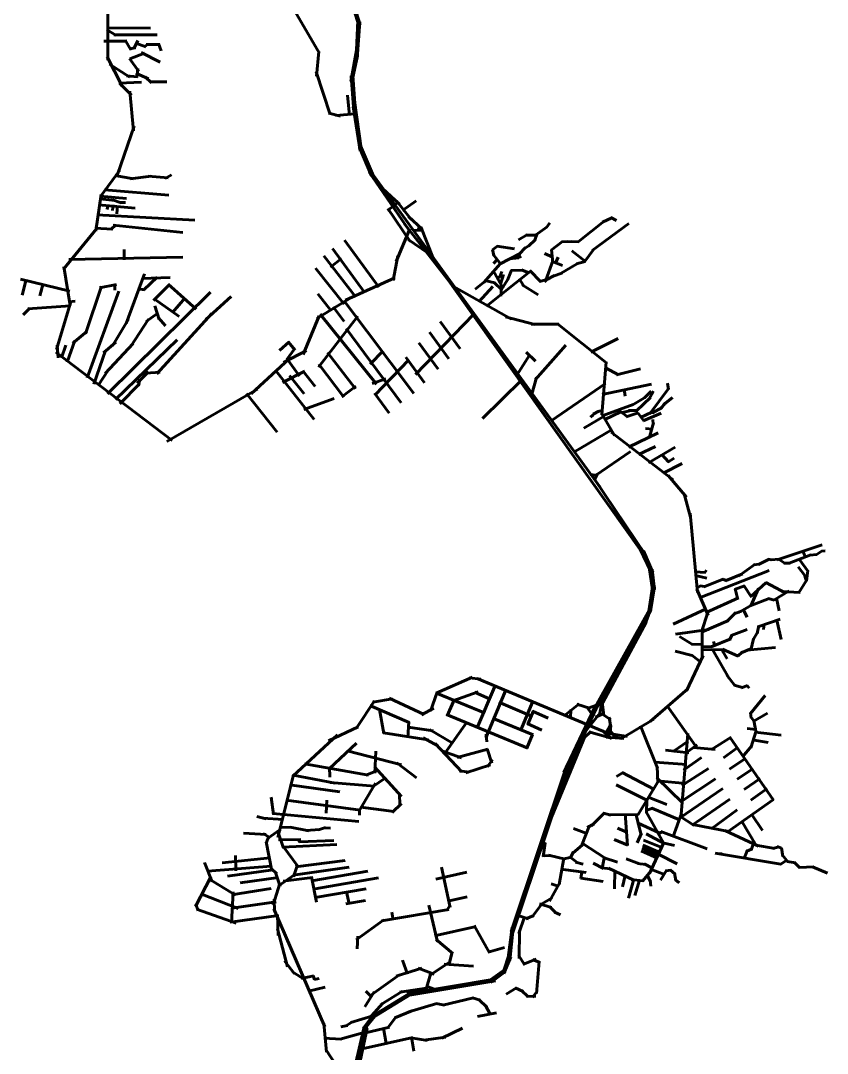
# Model space of a CAD drawing. Header units: inches. Extents: x 723419 to 759401, y 6910722 to 6968430.
# Drawn here: x 743963 to 747833, y 6947911 to 6952862 of the extents above; entities that cross this region are included whole.
import ezdxf

# ---------------------------------------------------------------- set-up
doc = ezdxf.new("R2010")
doc.units = ezdxf.units.IN
doc.header["$MEASUREMENT"] = 0
doc.layers.add('Linhas Axiais - Florianopolis', color=6, linetype='Continuous', lineweight=60)

msp = doc.modelspace()

# ---------------------------------------------------------------- linework, layer by layer
at = {"layer": 'Linhas Axiais - Florianopolis', "linetype": 'Continuous', "lineweight": 60}
for p, q in [((745475.8, 6953181.9), (745582, 6952849.8)), ((745487, 6953177.9), (745591.7, 6952842.7)), ((745242.6, 6952970.1), (745394.2, 6952707.6)), ((744381, 6952903.6), (744381, 6952672.9)), ((745580.6, 6952860.6), (745573.9, 6952722.6)), ((745590.1, 6952856.6), (745576.5, 6952680.3)), ((744376.6, 6952818.1), (744423.1, 6952791.2)), ((744585.3, 6952826.3), (744379.4, 6952827.1)), ((744617.3, 6952794.9), (744410.5, 6952794.9)), ((744362.1, 6952764.3), (744472.3, 6952764.3)), ((744465, 6952768.3), (744489.5, 6952725.9)), ((744524.7, 6952767.4), (744506.5, 6952726.4)), ((744514.9, 6952753.4), (744563.1, 6952737.4)), ((744557.3, 6952737), (744573.3, 6952749.8)), ((744565, 6952747.6), (744629.8, 6952747.6)), ((744623.8, 6952753.2), (744637.6, 6952717.9)), ((745576.5, 6952737.5), (745546.7, 6952570.8)), ((744377.3, 6952689.4), (744449.1, 6952548.5)), ((744484.5, 6952726.2), (744513.7, 6952733)), ((744556.5, 6952706.7), (744486.3, 6952679.4)), ((744632.4, 6952663.8), (744541.4, 6952708.7)), ((745392.7, 6952713.5), (745382.4, 6952596.5)), ((745578.8, 6952693.2), (745555.3, 6952581.1)), ((744389.3, 6952653.5), (744486.3, 6952591.1)), ((744485.3, 6952681.3), (744529.3, 6952618.9)), ((744523.7, 6952592.8), (744469.9, 6952597.4)), ((744515.5, 6952610), (744575.5, 6952583.8)), ((744525.1, 6952632.9), (744520.9, 6952589.9)), ((744560.9, 6952593.3), (744589.8, 6952564.4)), ((745380.4, 6952616.4), (745447.8, 6952411.6)), ((745548.3, 6952598.3), (745561, 6952426.8)), ((745556.7, 6952600.9), (745567.1, 6952443.2)), ((744433.5, 6952562.8), (744542.4, 6952566.9)), ((744439, 6952560.2), (744494.6, 6952504.6)), ((744663.4, 6952569.5), (744582.3, 6952569.5)), ((744486.2, 6952524.4), (744504.8, 6952334.6)), ((745530.4, 6952504.6), (745541.1, 6952407)), ((745557.8, 6952450.4), (745592, 6952237.4)), ((745563.6, 6952478.2), (745596.8, 6952248.8)), ((745441.3, 6952418.4), (745497.4, 6952404.2)), ((745474.8, 6952407.2), (745567.5, 6952414.8)), ((744508, 6952356.3), (744427.9, 6952124.7)), ((745588.3, 6952253.3), (745645.5, 6952118.6)), ((745593.1, 6952262.3), (745655.8, 6952117.1)), ((744437.9, 6952144.8), (744345.9, 6952019.2)), ((744414.5, 6952119.3), (744504.2, 6952104.2)), ((744487.8, 6952104.5), (744589.5, 6952115.8)), ((744575.2, 6952115.8), (744670.4, 6952109)), ((744686, 6952122.8), (744656.3, 6952105.7)), ((745634.6, 6952136.1), (745828.5, 6951853.8)), ((745644.8, 6952136.2), (746742.4, 6950625.6)), ((744673.3, 6952025.5), (744365, 6952051.8)), ((745697.1, 6952059.5), (745780.8, 6951981.8)), ((744349.5, 6952029), (744323.4, 6951854.4)), ((744342.1, 6952007.9), (744414.2, 6952000.4)), ((744471, 6952008.7), (744343.7, 6952020.8)), ((744404.2, 6952003.4), (744444.7, 6951988.7)), ((745723.2, 6951952.4), (745775.1, 6951992.4)), ((745765.5, 6951998.1), (745838, 6951906.7)), ((745794.3, 6951952.7), (745860.8, 6951998)), ((744512, 6951962.7), (744337, 6951979.6)), ((744381.4, 6951979.6), (744378.6, 6951956.1)), ((744407.4, 6951978.7), (744403.8, 6951951.8)), ((744427.1, 6951976.2), (744423.5, 6951936.2)), ((744438.1, 6951989.8), (744465.1, 6951989.8)), ((745724.2, 6951961), (745831.7, 6951803.9)), ((744798.5, 6951905.3), (744329, 6951931)), ((745822.8, 6951923.5), (745889.4, 6951862)), ((746500.8, 6951893.4), (746486, 6951870.5)), ((746637.6, 6951801.3), (746762.1, 6951900.8)), ((746798.7, 6951917), (746753.9, 6951895.6)), ((746793.6, 6951918), (746821.1, 6951903.6)), ((744326.8, 6951864.3), (744168.5, 6951669.9)), ((744404.8, 6951863.2), (744318.5, 6951867.4)), ((744419.1, 6951883.5), (744395.9, 6951860.2)), ((744740.9, 6951847), (744405.9, 6951881.3)), ((745829.6, 6951864.6), (745764.2, 6951708)), ((745803.1, 6951889), (746020.5, 6951609.7)), ((745846, 6951858), (745894, 6951855.4)), ((745867.4, 6951853.2), (745875.9, 6951877.3)), ((745882.2, 6951873.4), (745943.6, 6951719.9)), ((746433, 6951832.9), (746489.2, 6951873.6)), ((746880.2, 6951890), (746705, 6951759.6)), ((745516.1, 6951809.3), (745681.6, 6951584.3)), ((745822.5, 6951813.5), (745918.3, 6951748)), ((746351.6, 6951811.9), (746394.1, 6951836.4)), ((746386.4, 6951833.4), (746440.8, 6951834.2)), ((746431.9, 6951813.2), (746398.8, 6951780.8)), ((746440.2, 6951841.7), (746429, 6951809)), ((746508.1, 6951761.3), (746561.4, 6951803)), ((746556.9, 6951802.1), (746606.6, 6951803.7)), ((746588.3, 6951803.6), (746640.6, 6951801.7)), ((744459.2, 6951765.6), (744459.2, 6951715.3)), ((745458.9, 6951769.8), (745614.4, 6951556.6)), ((746252.1, 6951781.8), (746226.1, 6951762.6)), ((746226.5, 6951765.3), (746232, 6951736.7)), ((746331.7, 6951767.6), (746247.4, 6951780.3)), ((746359.7, 6951746.1), (746259.2, 6951694.3)), ((746385.3, 6951774.3), (746354.1, 6951742.2)), ((746402.7, 6951784), (746379.5, 6951769.3)), ((746476, 6951745.2), (746515.9, 6951727.9)), ((746515.8, 6951702.5), (746509.7, 6951763.7)), ((746606.4, 6951757.9), (746672.6, 6951708.2)), ((746667.3, 6951705.3), (746712.9, 6951767.3)), ((744741, 6951727.5), (744193.6, 6951716.9)), ((745416.7, 6951733.8), (745570, 6951536.3)), ((745502.3, 6951721.5), (745449.2, 6951680.3)), ((745772.4, 6951735), (745750.5, 6951615.9)), ((746262.3, 6951696.9), (746184.4, 6951606.5)), ((746229.8, 6951740.8), (746266.5, 6951695.4)), ((746231, 6951698.5), (746250.7, 6951718.2)), ((746308.3, 6951720.6), (746351.9, 6951725.7)), ((746364.5, 6951732.7), (746346.7, 6951724.4)), ((746481.8, 6951617.3), (746515.8, 6951711.1)), ((746562.7, 6951687.5), (746512.3, 6951708.2)), ((746541.6, 6951728.2), (746528.8, 6951700.1)), ((746547.7, 6951647.4), (746638, 6951699.5)), ((746629.8, 6951696.7), (746670.1, 6951707.3)), ((744170.5, 6951683.7), (744200.6, 6951496.8)), ((744557.2, 6951649), (744469.4, 6951410.5)), ((745376.9, 6951675.1), (745514.1, 6951502.1)), ((745991.7, 6951649.3), (746941.7, 6950316.8)), ((746198.1, 6951492.9), (746408.7, 6951661.3)), ((746230, 6951663.7), (746276.9, 6951578.5)), ((746270.7, 6951659.9), (746261.7, 6951634)), ((746278.6, 6951645.3), (746263.9, 6951599)), ((746317.7, 6951665.7), (746298.4, 6951617.8)), ((746313.8, 6951663.7), (746371, 6951666.3)), ((746365.2, 6951667.1), (746400.7, 6951653.3)), ((746404.8, 6951663.6), (746457.7, 6951610.6)), ((746513.9, 6951636), (746562.5, 6951653.3)), ((743962.9, 6951623.3), (744198.9, 6951565.2)), ((743989.9, 6951621.3), (743970.2, 6951546.7)), ((744071.6, 6951602.7), (744055.7, 6951542.8)), ((744422.3, 6951597.6), (744340.9, 6951580.4)), ((744414.6, 6951570.6), (744414.6, 6951597.3)), ((744680, 6951631.2), (744543.7, 6951626.1)), ((744617.9, 6951632.5), (744553.6, 6951570.8)), ((744600.7, 6951521), (744677.4, 6951597.7)), ((744670.9, 6951598.7), (744804.7, 6951479.3)), ((745758.5, 6951629), (745521.2, 6951522.1)), ((746143.2, 6951574.8), (746189.8, 6951611.8)), ((746189.6, 6951616.8), (746236.9, 6951605.4)), ((746233.8, 6951606.9), (746271.1, 6951572.3)), ((746265.2, 6951638), (746248.2, 6951624.6)), ((746265.5, 6951569), (746302.1, 6951625)), ((746355, 6951625.6), (746376.4, 6951588.5)), ((746369.4, 6951595.5), (746444.8, 6951547.6)), ((746453.9, 6951611.1), (746496.1, 6951624.3)), ((746474.9, 6951619.1), (746486.1, 6951609.8)), ((746486.7, 6951620.4), (746523.4, 6951639.8)), ((744351.2, 6951589.6), (744273.3, 6951361.4)), ((744434.2, 6951564.4), (744281.6, 6951149.3)), ((744873.9, 6951560), (744379.7, 6951073.7)), ((744556.3, 6951571.1), (744526.9, 6951577)), ((745389, 6951551.8), (745452.8, 6951470.1)), ((746039.2, 6951588.1), (746318, 6951431.1)), ((746227.3, 6951588.1), (746160.5, 6951514.1)), ((746268.8, 6951581.4), (746265.5, 6951542)), ((744201.3, 6951509.1), (744134.8, 6951285.6)), ((744224.4, 6951516.8), (744195.9, 6951513.5)), ((744723.6, 6951443.6), (744603, 6951528.4)), ((744751.4, 6951533), (744691.6, 6951462.6)), ((744972.3, 6951540.1), (744851, 6951429.5)), ((745384, 6951434.8), (745559.6, 6951541.6)), ((745848.4, 6951074.4), (745513.7, 6951520.4)), ((743974.5, 6951451.6), (744006.9, 6951484.1)), ((743997.8, 6951479.8), (744200.5, 6951494.6)), ((744620.8, 6951460.2), (744565.5, 6951420)), ((744605.9, 6951495.5), (744628.1, 6951430)), ((744616.8, 6951168.3), (744880.5, 6951457.6)), ((745395.6, 6951447.7), (745317.3, 6951261.1)), ((745399.3, 6951455), (745669.7, 6951119.2)), ((745514.4, 6951420.1), (745461.3, 6951490)), ((745856.3, 6951165.9), (746134.9, 6951453.1)), ((744402.9, 6951302.7), (744479.5, 6951431.5)), ((744575.7, 6951431.1), (744490.4, 6951297.7)), ((744624.4, 6951436.9), (744657.2, 6951399.4)), ((745579.7, 6951445.2), (745392.4, 6951201.6)), ((746070.5, 6951289.2), (745975.4, 6951419.3)), ((746289.3, 6951442.4), (746429.7, 6951405.9)), ((746411.4, 6951406.9), (746545.1, 6951406.9)), ((746538.7, 6951408.9), (746774.1, 6951220.2)), ((744279.8, 6951371.3), (744213.6, 6951315.3)), ((745788.5, 6951029.2), (745524.3, 6951386)), ((746016.8, 6951240.1), (745924.1, 6951369.1)), ((744137.8, 6951306.8), (744143.2, 6951245.3)), ((744158.2, 6951246), (744179.2, 6951305.5)), ((744222.2, 6951328.3), (744185.7, 6951224.1)), ((744359.8, 6951269.1), (744419.2, 6951321)), ((744503, 6951313.6), (744369, 6951170)), ((744713.7, 6951331.1), (744418, 6951045.8)), ((745204.1, 6951280.1), (745250.2, 6951321.5)), ((745246.7, 6951322.2), (745279.5, 6951281.6)), ((745965, 6951191.2), (745872.9, 6951317.5)), ((746431.2, 6951140.5), (746578.4, 6951305.6)), ((746829.8, 6951338.4), (746697.7, 6951273.3)), ((744131.1, 6951272.3), (744689.1, 6950848.5)), ((744369.4, 6951280.3), (744314.5, 6951119.2)), ((745224.1, 6951223.2), (745334.6, 6951281)), ((745277.6, 6951290.8), (745239.3, 6951238.3)), ((745569.4, 6951097.5), (745435.3, 6951271.8)), ((745701.8, 6951278.5), (745639, 6951215.7)), ((745900.9, 6951126.1), (745810.8, 6951249.2)), ((746343.8, 6951163.2), (746403.4, 6951259)), ((746388.5, 6951273.3), (746431.8, 6951229.9)), ((745067.9, 6951072.5), (745250.4, 6951240.5)), ((745240.1, 6951241.9), (745300, 6951158.3)), ((745392.9, 6951214.9), (745513.1, 6951056.3)), ((745662.3, 6951066.5), (745824.5, 6951236)), ((746771.7, 6951226.6), (746750.6, 6950972.6)), ((744382.1, 6951186.4), (744334.7, 6951113.2)), ((744576.5, 6951178.8), (744522.6, 6951124.9)), ((744632.9, 6951176.5), (744563.9, 6951172.2)), ((745370.7, 6950950.2), (745183.2, 6951188.4)), ((745219.3, 6951127.4), (745326.4, 6951181.7)), ((745322.6, 6951072.5), (745252.3, 6951160.3)), ((745317.1, 6951183.9), (745375.3, 6951108.2)), ((746415.3, 6951071), (746437.9, 6951150.8)), ((746830.4, 6951164.8), (746768.5, 6951197.2)), ((746935.5, 6951192.2), (746820.9, 6951164.8)), ((744533.8, 6951121.2), (744438, 6951025.3)), ((744534.7, 6951143.8), (744527.5, 6951111.8)), ((745503.3, 6951059.1), (745571, 6951109.9)), ((745649.3, 6951123), (745715.3, 6951144.2)), ((746178.8, 6950955), (746365, 6951138.1)), ((746507.5, 6950943), (746768.2, 6951122.8)), ((746988.7, 6951119.6), (746752.2, 6951069.1)), ((747071.6, 6951099.6), (746979.3, 6950975.7)), ((747065.5, 6951124.2), (747071.2, 6951093.9)), ((744664.8, 6950844.9), (745098.7, 6951095.4)), ((745193.1, 6950888.5), (745046.4, 6951074.4)), ((745466.4, 6951050.6), (745321.4, 6950998.1)), ((745730.6, 6950979.6), (745660.9, 6951076.2)), ((746857.5, 6951094.6), (746862, 6951061.9)), ((746959.7, 6951057.2), (746895.9, 6951018.7)), ((746916.5, 6950991.6), (746984.9, 6951054.7)), ((746986.8, 6951085.6), (746955.6, 6951054.4)), ((746999, 6951085.1), (746975.9, 6951045.1)), ((747089.1, 6951055.1), (747047.7, 6951021.9)), ((746901.6, 6951021.4), (746751.8, 6950966.7)), ((747040, 6951007.8), (746994, 6950981.2)), ((747054, 6951028.3), (747033.9, 6951002.9)), ((746761.2, 6950965.1), (746664.8, 6950907.6)), ((746696.1, 6950961.1), (746707.5, 6950970)), ((746711.8, 6950977.3), (746705.2, 6950967.4)), ((746709.9, 6950975.9), (746736.6, 6950989.7)), ((746732.1, 6950988.3), (746755.1, 6950992.7)), ((746749.2, 6950980.6), (746811, 6950873.6)), ((746845.5, 6950987.6), (746762.5, 6950948)), ((746840.6, 6950988.4), (746873.5, 6950963.4)), ((746889.9, 6950993.7), (746843.9, 6950981.4)), ((746867.6, 6950963.4), (746924.6, 6950981.2)), ((746878.3, 6950993), (746922.1, 6950993)), ((746922.9, 6950982.1), (746953, 6950944.1)), ((746991.4, 6950984.9), (746936, 6950959.7)), ((747034.9, 6950980.5), (746949.6, 6950944)), ((746982.3, 6950983.8), (746998.6, 6950982)), ((746800.7, 6950901.7), (746615.9, 6950792.7)), ((746959.9, 6950907.3), (746993.5, 6950904.1)), ((746997.8, 6950934.7), (746978.4, 6950861)), ((746995.3, 6950950.2), (746997.4, 6950926.8)), ((746796.2, 6950889.5), (747093.6, 6950660.1)), ((747021.2, 6950885.6), (746878, 6950817.6)), ((747007.8, 6950820.3), (746926.3, 6950782.9)), ((747102.5, 6950817), (746974, 6950742.1)), ((746720.6, 6950681.7), (746888.7, 6950797.2)), ((747038.8, 6950782.8), (747070.1, 6950746.4)), ((747098, 6950764.3), (747067.9, 6950746)), ((747135.4, 6950739.3), (747044.6, 6950693)), ((746694.4, 6950685.5), (746724.9, 6950682.7)), ((746712.7, 6950668.1), (746963.9, 6950297)), ((746713.9, 6950656.8), (746729.3, 6950688.7)), ((747069.2, 6950681.9), (747156.4, 6950577.3)), ((747145.9, 6950593.2), (747176.5, 6950482.2)), ((747209.1, 6950120.2), (747174.2, 6950500.7)), ((746933.1, 6950331), (746985.5, 6950221.3)), ((746950.5, 6950321), (746995.5, 6950217)), ((747808, 6950349.1), (747592.1, 6950277.6)), ((747714.7, 6950319.9), (747727.8, 6950288.9)), ((747778.3, 6950301.6), (747807.5, 6950320.9)), ((747803.9, 6950319.4), (747822.2, 6950320.8)), ((747502.2, 6950254.6), (747553.8, 6950280.7)), ((747565.9, 6950276.5), (747548.9, 6950280.6)), ((747602.2, 6950279.8), (747561.5, 6950276.7)), ((747596.1, 6950281.7), (747630.2, 6950259.6)), ((747624.5, 6950260.7), (747654, 6950261.9)), ((747650.1, 6950260.9), (747753.9, 6950300.4)), ((747696.8, 6950279.7), (747740.8, 6950220.5)), ((747748.6, 6950299.1), (747782.6, 6950302.7)), ((746978.5, 6950242), (746993.8, 6950134.2)), ((746991.7, 6950232.1), (747002.8, 6950134.9)), ((747246.8, 6950216.4), (747197.9, 6950219.8)), ((747219.6, 6950095.4), (747553.2, 6950226.4)), ((747253.3, 6950228.1), (747244, 6950215.1)), ((747346.6, 6950177.3), (747425.5, 6950209.9)), ((747406.2, 6950198.6), (747487, 6950256)), ((747478.5, 6950252.4), (747507.6, 6950256.6)), ((747691.8, 6950242.9), (747724.8, 6950202.2)), ((747739.4, 6950225.5), (747733.2, 6950174.3)), ((747254.8, 6950189.5), (747199.9, 6950201.3)), ((747239.7, 6950148.2), (747332.5, 6950184.8)), ((747330.6, 6950184.9), (747350.1, 6950177.2)), ((747465.3, 6950101), (747538.7, 6950169.1)), ((747633.6, 6950116.8), (747538.1, 6950169.1)), ((747734.7, 6950181.3), (747693.5, 6950117.3)), ((747723.6, 6950205), (747732.2, 6950172.9)), ((746993.9, 6950145.8), (746976, 6950031.3)), ((747003.5, 6950148.8), (746985, 6950030.2)), ((747204.2, 6950140.2), (747225.7, 6950154)), ((747206.1, 6950136.3), (747260.4, 6950010.6)), ((747220.6, 6950152.7), (747245.2, 6950149.4)), ((747387.1, 6950134.3), (747435.6, 6950153.2)), ((747389.9, 6950138.2), (747402.7, 6950087.2)), ((747468.3, 6950098.6), (747432.3, 6950153.5)), ((747465.9, 6950056.5), (747502.7, 6950139.7)), ((747575.5, 6950084.1), (747649.5, 6950129)), ((747613.3, 6950125.9), (747702.5, 6950119.7)), ((747250.8, 6950023.9), (747405.8, 6950095.6)), ((747461.8, 6950056.2), (747553.8, 6950091.5)), ((747549.5, 6950091.5), (747576.7, 6950084.1)), ((747601, 6950032.5), (747589.3, 6950093.2)), ((746702.8, 6949544.3), (746979.2, 6950039.6)), ((746710.7, 6949539.1), (746986.7, 6950035.3)), ((746981, 6950029.9), (746957, 6949963.5)), ((747093.6, 6949968.5), (747250.5, 6950042.9)), ((747258.5, 6950025.9), (747229.1, 6949930.3)), ((747350.9, 6949981.4), (747392.9, 6950024.4)), ((747383.6, 6950017.7), (747420, 6950030.5)), ((747404.4, 6950023), (747469.2, 6950059.5)), ((747447.6, 6950002.6), (747429.4, 6950038.7)), ((746963.4, 6949977.9), (746744.7, 6949572.4)), ((747358.6, 6949986.3), (747228.6, 6949931.1)), ((747504.6, 6949962), (747496.6, 6949923.9)), ((747503.2, 6949958.2), (747606.1, 6949992.3)), ((747526.9, 6949942.5), (747528.9, 6949968.8)), ((747611.5, 6949895.9), (747591, 6949988.6)), ((747104.3, 6949920.2), (747264.6, 6949942.3)), ((747231.5, 6949941.4), (747232.6, 6949801.9)), ((747375.2, 6949917.9), (747365.5, 6949896.6)), ((747448.6, 6949942.7), (747371.2, 6949913.6)), ((747499.2, 6949932.4), (747475.6, 6949891.5)), ((747123.1, 6949909), (747184.9, 6949871.6)), ((747181, 6949872.8), (747236.4, 6949871.6)), ((747368.8, 6949898.9), (747274.9, 6949860)), ((747285.8, 6949886), (747292.9, 6949866.9)), ((747464.9, 6949843.8), (747478, 6949899)), ((747103.3, 6949840), (747184.4, 6949819)), ((747237.3, 6949818.7), (747156.8, 6949649.8)), ((747182.4, 6949820), (747227.4, 6949784.2)), ((747230.5, 6949845.5), (747338.7, 6949847.4)), ((747231.3, 6949860.5), (747282.1, 6949861.8)), ((747360.9, 6949708.3), (747281.5, 6949847.5)), ((747404.4, 6949815.5), (747329.5, 6949848.4)), ((747331.7, 6949836.9), (747351.3, 6949803)), ((747333, 6949848.4), (747331.9, 6949834)), ((747402.4, 6949814.6), (747425.2, 6949835.9)), ((747419.6, 6949831.9), (747469.3, 6949852.3)), ((747584, 6949856.5), (747446.5, 6949843.8)), ((745956.7, 6949637.1), (746131.1, 6949714.3)), ((747388, 6949674.1), (747350.7, 6949724)), ((746114.4, 6949711.1), (746170.3, 6949705)), ((746150.8, 6949467.7), (746240.5, 6949677.9)), ((746785.7, 6949443.4), (746153.3, 6949708.9)), ((747425.1, 6949664.4), (747385.1, 6949676.3)), ((747449.2, 6949674.3), (747421.3, 6949664.1)), ((747457.1, 6949662.2), (747447.7, 6949675)), ((745961, 6949643.4), (745928.7, 6949551.5)), ((745957.4, 6949638.5), (746191, 6949542.4)), ((746036, 6949601.8), (746157.1, 6949644.6)), ((746139.3, 6949642.7), (746215.6, 6949608.4)), ((746291.3, 6949657.1), (746194.7, 6949423.5)), ((746983.4, 6949501.9), (747162.6, 6949657.9)), ((747534.2, 6949626.4), (747464, 6949541)), ((745575.7, 6949473.4), (745660.4, 6949600.9)), ((745826.8, 6949498), (745637.4, 6949578.1)), ((745652.8, 6949594.3), (745746, 6949611.3)), ((745731.2, 6949614.1), (745899, 6949534.8)), ((745886, 6949533.2), (745945.3, 6949565.6)), ((746009.3, 6949529.1), (746043.9, 6949609.1)), ((746414.1, 6949528.3), (746256.5, 6949595.1)), ((746360.4, 6949457.7), (746422.1, 6949602.1)), ((746569.2, 6949257.8), (746716.8, 6949570.8)), ((746642.2, 6949586.5), (746570, 6949529.4)), ((746695.9, 6949564.5), (746631.6, 6949584.7)), ((746678.5, 6949573.1), (746703.3, 6949536.5)), ((746685.9, 6949565.9), (746725.3, 6949580.7)), ((746751.2, 6949591.4), (746738.9, 6949534.1)), ((746752.6, 6949597), (746759.9, 6949530.6)), ((747064.2, 6949576.8), (747207.8, 6949374.7)), ((745684.9, 6949559.5), (745704.5, 6949444.4)), ((746396.3, 6949374.5), (746005.3, 6949535.2)), ((746420.9, 6949438.1), (746227, 6949517.4)), ((746395.4, 6949488.6), (746422.2, 6949553.9)), ((746493.5, 6949518.4), (746417.9, 6949551.8)), ((746585.1, 6949267.7), (746723.2, 6949564.2)), ((746601.5, 6949559.6), (746600.7, 6949518.3)), ((746663.4, 6949442.4), (746742.9, 6949543)), ((746720.5, 6949523.2), (746756.4, 6949538.5)), ((746748.6, 6949540.9), (746794.3, 6949509.8)), ((746785.5, 6949522.3), (746793.8, 6949473.6)), ((747464.4, 6949543.2), (747467.4, 6949518.7)), ((747465.8, 6949524.3), (747483.6, 6949500.2)), ((747545.2, 6949541.6), (747477.2, 6949502.8)), ((745439.8, 6949409.9), (745581.4, 6949477.2)), ((745819.5, 6949424.8), (745824.3, 6949500.8)), ((745941.2, 6949458), (745821.3, 6949474.4)), ((745995.7, 6949346.8), (746103.7, 6949498.9)), ((746463.3, 6949460.5), (746392.4, 6949492.4)), ((746794.1, 6949487), (746771.3, 6949446.5)), ((746794.1, 6949481.5), (746790.2, 6949450.7)), ((747000.5, 6949513.6), (746841.8, 6949418.4)), ((746936.6, 6949481.8), (747017.5, 6949278.6)), ((747448.4, 6949468.1), (747488.9, 6949463.7)), ((747480, 6949507.1), (747490.6, 6949448.1)), ((745268, 6949240.3), (745482.6, 6949437.4)), ((745703, 6949447.2), (745917.5, 6949414.3)), ((745964.6, 6949385.3), (745894.2, 6949423.8)), ((745923.6, 6949463.6), (746038.2, 6949397)), ((746196.6, 6949440.7), (746199.8, 6949404.6)), ((746418.9, 6949440), (746391.4, 6949373.8)), ((746673.1, 6949437.5), (746508.7, 6949042.6)), ((746699.6, 6949454), (746664.3, 6949423.8)), ((746688, 6949452.8), (746791.5, 6949423)), ((746752.7, 6949459.5), (746798.9, 6949419.5)), ((746770.8, 6949426.3), (746856.1, 6949420.2)), ((746774.7, 6949446.6), (746873.7, 6949429.3)), ((746788.3, 6949461.2), (746806.8, 6949438.8)), ((746811.5, 6949444.5), (746806.8, 6949419.9)), ((746824, 6949440), (746819.1, 6949420.3)), ((747163.2, 6949443.7), (747129.2, 6949036.2)), ((747277, 6949368.1), (747371.8, 6949427.1)), ((747365.4, 6949426.2), (747573.7, 6949124.2)), ((747465.7, 6949376.3), (747490.5, 6949457.3)), ((747611.7, 6949435.7), (747486.3, 6949451.5)), ((745442.2, 6949275.5), (745574.6, 6949397.8)), ((745951.2, 6949396.4), (746078.5, 6949260.4)), ((746057.4, 6949329.3), (746204.2, 6949369.7)), ((746223.6, 6949302.1), (746200.9, 6949370.2)), ((747092.8, 6949358.3), (747164.3, 6949407.2)), ((747152.4, 6949350.1), (747207.7, 6949389.5)), ((747188.4, 6949377.8), (747294, 6949367.6)), ((747334.1, 6949328.4), (747404.2, 6949378.3)), ((747425.3, 6949332.3), (747469.1, 6949383)), ((747548.9, 6949401), (747471.4, 6949413.4)), ((745790.4, 6949293.7), (745529.7, 6949361.7)), ((745667.2, 6949360.4), (745662.4, 6949254.5)), ((745982.8, 6949361.3), (746077.9, 6949328.2)), ((746202.3, 6949284.2), (746225.6, 6949319.2)), ((747056.1, 6949363.8), (747168, 6949352.2)), ((747228.9, 6949329.8), (747142.5, 6949268.8)), ((747363.5, 6949273.6), (747441.1, 6949325.8)), ((745325.2, 6949299.8), (745630.8, 6949245.3)), ((745446, 6949234.4), (745444.7, 6949285.3)), ((745619.1, 6949244.8), (745678.9, 6949268.4)), ((745659.5, 6949284.1), (745789.6, 6949141.7)), ((745862, 6949232.6), (745767.4, 6949303.4)), ((746097.7, 6949255.8), (746217.1, 6949294.2)), ((746581.4, 6949287.4), (746316.3, 6948494.7)), ((746591, 6949282.4), (746322.1, 6948485.8)), ((747004.7, 6949307.3), (747157.9, 6949295.4)), ((747016.3, 6949286.1), (747019.4, 6949210.4)), ((747263.1, 6949277), (747133.8, 6949195.3)), ((747400.1, 6949225.3), (747474.8, 6949275.6)), ((745271.7, 6949247), (745197.1, 6948946.2)), ((745269.8, 6949244.5), (745471.9, 6949205.7)), ((745651.1, 6949189), (745711.3, 6949229.8)), ((746114.5, 6949259), (746068.7, 6949265.4)), ((746821.7, 6949239.1), (746852.8, 6949257.2)), ((746849, 6949256.7), (747000.6, 6949178)), ((747013.8, 6949232.5), (747137.3, 6949111.6)), ((747295.9, 6949227.6), (747127.3, 6949114.6)), ((747433.5, 6949176.6), (747511, 6949228.8)), ((745494.5, 6949165.1), (745252.8, 6949197.9)), ((745661, 6949191.5), (745448.2, 6949209.3)), ((745664.9, 6949207.1), (745587.5, 6949073.4)), ((746819.1, 6949197.8), (746973.2, 6949121.5)), ((747023.2, 6949217.9), (746925, 6949055.8)), ((747017.1, 6949217.3), (747153.1, 6949204.4)), ((747331.6, 6949180.1), (747124.1, 6949038.4)), ((747465.4, 6949124.8), (747543.7, 6949180.2)), ((745164.8, 6949138.7), (745176, 6949055.5)), ((745592.5, 6949076.2), (745236.2, 6949125.3)), ((745427.9, 6949062), (745431.3, 6949124.8)), ((745780.4, 6949157.5), (745782.4, 6949098.9)), ((746966.3, 6949127.3), (746965.3, 6949062.7)), ((747062, 6949103.3), (746973.8, 6949138.5)), ((747364.5, 6949129.1), (747184.3, 6949004.3)), ((747574.7, 6949128.6), (747352.1, 6948971.8)), ((745588.8, 6949081), (745589.1, 6949052.8)), ((745753.1, 6949069.9), (745595.3, 6949091.3)), ((745745.2, 6949065), (745789.1, 6949109)), ((746964.1, 6949075.8), (746993.5, 6949086)), ((746990.8, 6949085.7), (747123.5, 6949031.1)), ((747400.6, 6949078.2), (747277.7, 6948989.6)), ((745095.8, 6949046.3), (745140.8, 6949035.9)), ((745124.6, 6949038.5), (745221.5, 6949031.6)), ((745585, 6949022.2), (745173.1, 6949060.7)), ((746701.1, 6949001), (746763.3, 6949063.6)), ((746758.1, 6949062.7), (746794.4, 6949053.4)), ((746782.1, 6949054.6), (746926.4, 6949056.8)), ((746873.4, 6948907.8), (746862.4, 6949061)), ((746913.5, 6949059.9), (746939.8, 6948958.3)), ((746962.8, 6949069.3), (747048.2, 6948917.7)), ((747093.2, 6948950.8), (747133.3, 6949061)), ((747124.9, 6949048.4), (747194.3, 6949004.1)), ((747491.4, 6948907.8), (747421, 6949025.5)), ((747521.2, 6948979.8), (747468, 6949057.6)), ((745146.9, 6948940.4), (745210.9, 6948986.4)), ((745195, 6948979.5), (745224, 6948895.3)), ((745204.5, 6948996.1), (745266.1, 6948994.2)), ((745256.1, 6948995.3), (745344.8, 6948977.5)), ((745333.1, 6948979.3), (745397, 6948983.8)), ((745391.5, 6948982.9), (745424.8, 6948994.2)), ((745418.1, 6948993), (745449.1, 6948991.3)), ((746614.2, 6948988.9), (746679, 6948964.7)), ((746652.8, 6948905.3), (746690.8, 6949003.2)), ((746680.3, 6948993.8), (746713.8, 6949010.8)), ((746825.3, 6948991), (746871.2, 6948971.3)), ((746922.3, 6949015.7), (747029.3, 6948966.1)), ((747019.3, 6948964.1), (747041.2, 6948972.5)), ((747255.3, 6948891.9), (747034.5, 6948974.2)), ((747185.9, 6949007.6), (747367.8, 6948972.4)), ((747502.2, 6948904.3), (747340.2, 6948979.1)), ((745031.2, 6948966.3), (745141.3, 6948960.8)), ((745125.9, 6948965.7), (745160.2, 6948943.7)), ((745140.4, 6948918.9), (745153.3, 6948951.8)), ((745140.5, 6948924.8), (745168, 6948786.8)), ((745307.6, 6948936.1), (745200, 6948934.9)), ((745290.7, 6948937.2), (745302.3, 6948923.7)), ((745464.9, 6948932.2), (745300, 6948924.6)), ((746809.3, 6948936.2), (746874.7, 6948908.9)), ((746920.9, 6948920.6), (746941.6, 6948966.1)), ((746951.1, 6948933.7), (747038.8, 6948897.6)), ((747049.1, 6948917.8), (746962.7, 6948963.2)), ((747048.1, 6948922.3), (746979.6, 6948773.2)), ((747466.5, 6948885.7), (747481.6, 6948928.8)), ((745218.5, 6948907.1), (745295.1, 6948803.8)), ((745479.4, 6948911.6), (745219, 6948898.9)), ((746466.7, 6948921.1), (746482, 6948915.4)), ((746479, 6948919.5), (746468.8, 6948853.9)), ((746615.3, 6948877.9), (746598.5, 6948846.9)), ((746657.5, 6948911.5), (746611.1, 6948871.5)), ((746656.1, 6948918.2), (746766.4, 6948846.9)), ((746939.6, 6948881.6), (747017.7, 6948847.3)), ((746944.2, 6948896.2), (747024.2, 6948860.1)), ((746947.7, 6948909), (747029.3, 6948873.8)), ((747043, 6948919.9), (747099.6, 6948907.7)), ((747321.1, 6948874.5), (747322, 6948865.7)), ((747433.4, 6948845.3), (747450.1, 6948886.4)), ((747446.4, 6948880.9), (747468.8, 6948889.5)), ((747489.3, 6948909.2), (747581.4, 6948893)), ((747573.4, 6948893), (747598.7, 6948901.8)), ((747613, 6948894.1), (747592.6, 6948902.5)), ((747611.9, 6948896.4), (747619.4, 6948854.6)), ((744844.9, 6948826), (744881.2, 6948733.7)), ((744929.8, 6948824.1), (745160.5, 6948848.1)), ((744993.7, 6948858.8), (744994.7, 6948786.8)), ((745519.9, 6948835.1), (745282.1, 6948804.6)), ((746465.5, 6948857.5), (746506.6, 6948860.3)), ((746495.5, 6948861.4), (746574.2, 6948842.5)), ((746568.3, 6948846.3), (746545.6, 6948720)), ((746604.1, 6948851.6), (746563, 6948842)), ((746596.9, 6948853.1), (746631.8, 6948825.7)), ((746624.4, 6948828.4), (746660.9, 6948818.4)), ((746709.3, 6948822.4), (746758.5, 6948797.9)), ((746764.2, 6948854.9), (746752.9, 6948798.9)), ((746761.9, 6948849), (746825.6, 6948828.1)), ((746867, 6948843.6), (746930.7, 6948819.1)), ((747112.5, 6948819.8), (747020.9, 6948865.2)), ((747294.5, 6948870.8), (747609.8, 6948817.3)), ((747606, 6948816.4), (747638.6, 6948837.1)), ((747616.9, 6948861), (747643.6, 6948829)), ((747639.9, 6948830.7), (747679.1, 6948824.2)), ((747676.9, 6948825), (747700.3, 6948801.2)), ((744859.5, 6948785.2), (745164.9, 6948808.3)), ((744954.5, 6948759.7), (745173.8, 6948790.3)), ((745192.3, 6948771.8), (745164.1, 6948797.2)), ((745186, 6948778.6), (745207.4, 6948711.6)), ((745538.3, 6948804), (745269.7, 6948764.7)), ((745290.6, 6948814.8), (745272.2, 6948756.6)), ((745628, 6948784), (745359.9, 6948738.3)), ((745954.5, 6948746.3), (746103.9, 6948780)), ((745981.3, 6948803.2), (746022.5, 6948610.7)), ((746675, 6948777.6), (746554.8, 6948794.3)), ((746650.8, 6948748.1), (746655, 6948782.1)), ((746749.6, 6948800.5), (746792.1, 6948796.2)), ((746904.8, 6948741.9), (746782.5, 6948798.5)), ((746812.4, 6948789), (746811.9, 6948699.7)), ((746921.8, 6948820.5), (746962, 6948817.1)), ((746987, 6948785.6), (746945.1, 6948737.3)), ((746954.3, 6948819.3), (746993.1, 6948798.5)), ((746983.8, 6948794.6), (747050.6, 6948768.9)), ((747032.7, 6948741.3), (747062.8, 6948791.4)), ((747057.3, 6948786), (747082.2, 6948789.1)), ((747102.4, 6948769.4), (747078.1, 6948791)), ((747106.2, 6948739.7), (747099.2, 6948774.6)), ((747697.1, 6948802.5), (747768.2, 6948804.9)), ((747760.8, 6948805.3), (747832.6, 6948774.7)), ((744801.9, 6948615.6), (744875.1, 6948757.9)), ((744865, 6948747.5), (744993.3, 6948669.6)), ((745016.3, 6948728.9), (745199.1, 6948754.5)), ((745206, 6948724.9), (745173.7, 6948623.5)), ((745278.9, 6948768), (745197.8, 6948712.5)), ((745362.5, 6948754.8), (745222.6, 6948736)), ((745358.1, 6948757.3), (745381.7, 6948636.4)), ((745366.8, 6948698.3), (745680.1, 6948752.2)), ((746548.4, 6948727.4), (746500.4, 6948640.3)), ((746508.5, 6948724.4), (746541.4, 6948712.4)), ((746757.9, 6948734.9), (746649.3, 6948750.5)), ((746850, 6948710.1), (746862.1, 6948764.4)), ((746878.8, 6948655), (746903.7, 6948746.3)), ((746947.6, 6948738.4), (746891.7, 6948744.8)), ((746909.4, 6948667.2), (746931.5, 6948740.8)), ((746984.2, 6948733.4), (746967.6, 6948766.3)), ((746986.5, 6948712.4), (746982.2, 6948740.8)), ((747122.3, 6948728.3), (747103.5, 6948742.7)), ((744827.5, 6948675.3), (745005.5, 6948605.8)), ((744974.3, 6948671.6), (745164.6, 6948702)), ((744982, 6948685), (744974.7, 6948535.4)), ((745375.8, 6948658.3), (745620.4, 6948699.6)), ((745526.1, 6948686), (745539, 6948627.7)), ((744802.6, 6948625.7), (744814.6, 6948594.5)), ((744975.6, 6948607.4), (745188.2, 6948636.8)), ((745180.2, 6948590.4), (745179.3, 6948650.3)), ((745523, 6948627.5), (745616.3, 6948643.9)), ((746104.7, 6948661.1), (746012.7, 6948641)), ((746464.5, 6948629.3), (746416.7, 6948565.7)), ((746508.8, 6948609.9), (746451.9, 6948628.4)), ((746513.1, 6948656.9), (746454.9, 6948622.5)), ((744810.9, 6948600.7), (744997.1, 6948535.4)), ((745176.9, 6948603.4), (745422.1, 6948038.6)), ((745198.6, 6948476.8), (745194.3, 6948575.5)), ((745695.2, 6948547.1), (746016.4, 6948600.8)), ((745744.1, 6948588.6), (745750, 6948549.4)), ((745920.5, 6948622), (745962.8, 6948445.4)), ((746023.2, 6948622.1), (746007.2, 6948595.2)), ((746529.9, 6948583.9), (746500.4, 6948614.4)), ((746552.8, 6948575.5), (746523.6, 6948587.8)), ((744969.4, 6948540), (745199.3, 6948571.3)), ((745572.4, 6948455.2), (745704.5, 6948551)), ((746398.9, 6948556.1), (746348.6, 6948571.5)), ((746352.5, 6948485.6), (746379.5, 6948566)), ((746385.6, 6948556.5), (746424, 6948572)), ((745195.2, 6948507.6), (745242.8, 6948325.4)), ((745948.7, 6948473.7), (746147.9, 6948518.5)), ((746211.7, 6948392.3), (746138.9, 6948523.4)), ((746320.5, 6948513.8), (746301.7, 6948368.6)), ((746324.5, 6948496.4), (746308.8, 6948355.9)), ((746354.9, 6948366.3), (746355.3, 6948500.1)), ((745576.6, 6948411.9), (745580.8, 6948473.6)), ((745956.4, 6948456.9), (746035.3, 6948390.3)), ((746033.1, 6948398.5), (746017, 6948332.2)), ((746283.9, 6948418.2), (746205.3, 6948395.5)), ((746279.2, 6948304.2), (746307.8, 6948390.8)), ((746381.1, 6948333.1), (746350.3, 6948381.2)), ((745228.3, 6948354.2), (745276.2, 6948292.8)), ((745795.3, 6948357.9), (745817.9, 6948290.8)), ((745922.1, 6948283.1), (746025.1, 6948350.7)), ((746134.4, 6948329.1), (745994.8, 6948338.8)), ((746281.2, 6948294), (746313.5, 6948374.1)), ((746435.2, 6948362.7), (746374.9, 6948338.9)), ((746452.8, 6948346.8), (746418.8, 6948361.7)), ((746437.7, 6948197.4), (746449.6, 6948351.9)), ((745328.5, 6948262.2), (745266.5, 6948301.3)), ((745369.2, 6948282.9), (745308.7, 6948269.7)), ((745373.1, 6948264.2), (745366.1, 6948283.8)), ((745647.5, 6948192.5), (745782.1, 6948288.6)), ((745887.6, 6948320), (745764.7, 6948281.7)), ((745870.2, 6948318.8), (745947.1, 6948290.5)), ((745932.1, 6948302.5), (745904.3, 6948207.7)), ((746285, 6948313.1), (746207.6, 6948256.5)), ((746288.4, 6948303.5), (746218.3, 6948251.1)), ((745423.6, 6948228.3), (745344.3, 6948209.5)), ((745394.5, 6948269.7), (745370.7, 6948264.5)), ((745817.6, 6948195.7), (746226.9, 6948265.3)), ((745818.4, 6948187.6), (746240, 6948258.3)), ((745910.4, 6948233.8), (745952, 6948216.7)), ((745614, 6948134.6), (745659, 6948206.1)), ((745619.4, 6948208.7), (745647, 6948181)), ((745833.9, 6948203), (745641.3, 6948084)), ((745834.6, 6948193.8), (745648.7, 6948078.9)), ((745794.1, 6948208.7), (745689.7, 6948143.3)), ((745910.4, 6948223.8), (745782.2, 6948204.9)), ((746291.7, 6948195.5), (746340.8, 6948224.5)), ((746335.2, 6948224.5), (746372.9, 6948207.3)), ((746364.3, 6948213.6), (746397, 6948181.5)), ((746389.4, 6948184.2), (746433.4, 6948184.5)), ((746418.5, 6948179.2), (746441, 6948209.3)), ((745698.8, 6948150.5), (745632.8, 6948077.2)), ((745825.7, 6948110.5), (745958.9, 6948150)), ((745955.5, 6948150.3), (745995.3, 6948142.8)), ((745987.3, 6948142.8), (746135.9, 6948177)), ((746131.1, 6948176.7), (746167.5, 6948165.2)), ((746160.9, 6948168.5), (746199, 6948132.6)), ((746192.7, 6948140.7), (746215.9, 6948099.2)), ((745546.4, 6948058.4), (745652.9, 6948090.4)), ((745605.6, 6948030.1), (745652, 6948091.8)), ((745618.3, 6948037), (745662.2, 6948089)), ((745722.5, 6948032.1), (745763, 6948084.1)), ((745757.7, 6948080.5), (745839.5, 6948115.2)), ((746245.6, 6948105.7), (746154.1, 6948088.3)), ((745417.6, 6948056.2), (745430.5, 6947917.1)), ((745498.1, 6948037.9), (745530.7, 6948044.7)), ((745521.2, 6948040.6), (745552.1, 6948060.5)), ((745610.4, 6948038.8), (745527.3, 6947673.7)), ((745622.7, 6948044.5), (745545.9, 6947684.4)), ((745586.9, 6947850.6), (745625.5, 6948031.1)), ((745617.2, 6948009.5), (745732.4, 6948036.5)), ((745703.7, 6948032.2), (745716.9, 6947957.6)), ((746081.6, 6948031.4), (745983.9, 6947983.5)), ((745417.6, 6947983.4), (745500.9, 6947979.1)), ((745495.5, 6947978.7), (745605, 6948009.6)), ((745601.6, 6947933.4), (745844.4, 6947986.2)), ((745835.3, 6947985.6), (745914.2, 6947973)), ((745849.6, 6947921.5), (745837.2, 6947988.5)), ((746000.6, 6947987.9), (745897.6, 6947973.8)), ((745599.1, 6947666.1), (745427.6, 6947929.9))]:
    msp.add_line(p, q, dxfattribs=at)

doc.saveas('drawing.dxf')
